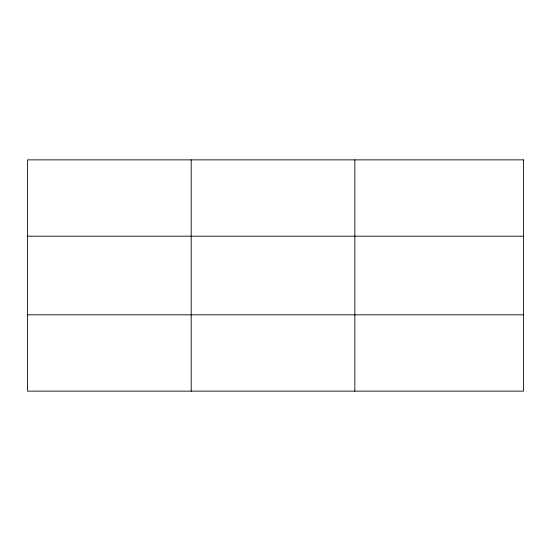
<?xml version="1.0" encoding="UTF-8"?>
<svg xmlns="http://www.w3.org/2000/svg" width="551" height="551" viewBox="0 0 551 551"><rect width="100%" height="100%" fill="white"/><g stroke="black" fill="none" stroke-linecap="round" stroke-linejoin="round"><path stroke-width="0.83" d="M191.197 159.866L191.197 391.134M354.844 159.866L354.844 391.134M27.55 236.186L523.45 236.186M27.55 314.814L523.45 314.814M523.45 159.866L523.45 391.134L27.55 391.134L27.55 159.866L523.45 159.866"/></g></svg>
